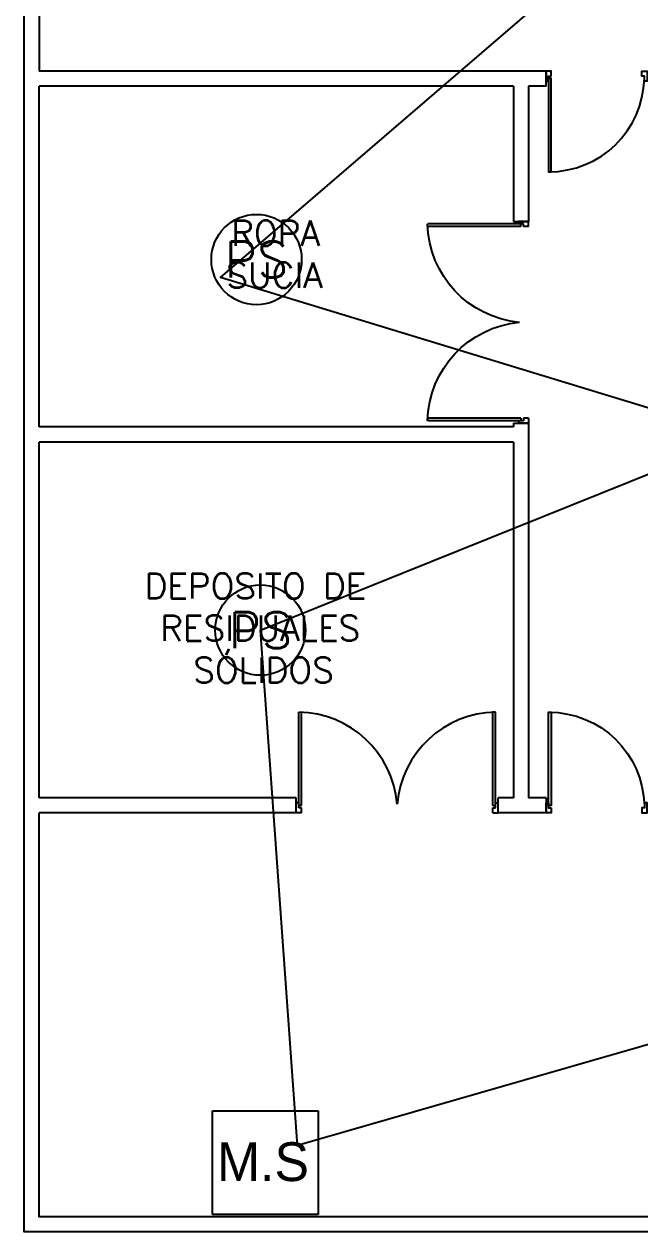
# Model space of a CAD drawing. Header units: metres. Extents: x -39 to 21688, y -24 to 9022.
# Drawn here: x 283.65 to 289.76, y 0 to 11.96 of the extents above; entities that cross this region are included whole.
import ezdxf
from ezdxf.enums import TextEntityAlignment as Align

# ---------------------------------------------------------------- set-up
doc = ezdxf.new("R2010")
doc.units = ezdxf.units.M
doc.header["$MEASUREMENT"] = 0
for name, color, linetype in [('AN-TEXTO', 3, 'Continuous'), ('AR-MUROS', 6, 'Continuous'), ('AR-PUERTAS', 2, 'Continuous'), ('AR-VENTANAS', 2, 'Continuous')]:
    doc.layers.add(name, color=color, linetype=linetype)
doc.styles.add('ELEC', font='comic.ttf', dxfattribs={"height": 50})
doc.styles.add('REGULAR-2.5', font='romans.shx', dxfattribs={"height": 2.5})
doc.styles.add('ROMANS', font='romans.shx', dxfattribs={"width": 0.75})

# ---------------------------------------------------------------- blocks, each defined once
blk = doc.blocks.new('AR-PUERTA 1')
at = {"layer": 'AR-PUERTAS', "linetype": 'Continuous'}
for points in [[(0.954, 0.033), (0.954, 0.958), (0.929, 0.958), (0.929, 0.033)], [(0.004, 0.058), (0.004, 0.008), (0.029, 0.008), (0.029, -0.042), (-0.021, -0.042), (-0.021, 0.058)], [(0.929, 0.008), (0.929, -0.042), (0.979, -0.042), (0.979, 0.058), (0.954, 0.058), (0.954, 0.008)]]:
    blk.add_lwpolyline(points, close=True, dxfattribs=at)
blk.add_arc((0.954, 0.008), 0.949, 89.9989, 178.4932, dxfattribs=at)
blk = doc.blocks.new('111111')
at = {"layer": 'AR-PUERTAS', "linetype": 'Continuous'}
for p, q in [((254.317, 121.561), (254.317, 122.51)), ((254.342, 121.586), (254.342, 122.51)), ((256.267, 122.51), (256.242, 122.51)), ((256.242, 121.586), (256.242, 122.51)), ((256.267, 121.561), (256.267, 122.51)), ((254.292, 121.511), (254.292, 121.611)), ((254.317, 121.611), (254.292, 121.611)), ((254.342, 121.586), (254.317, 121.586)), ((256.242, 121.586), (256.267, 121.586)), ((256.267, 121.611), (256.292, 121.611)), ((256.292, 121.511), (256.292, 121.611)), ((254.342, 121.511), (254.292, 121.511)), ((254.342, 121.561), (254.317, 121.561)), ((254.342, 121.511), (254.342, 121.561)), ((256.242, 121.511), (256.242, 121.561)), ((256.242, 121.561), (256.267, 121.561)), ((256.242, 121.511), (256.292, 121.511))]:
    blk.add_line(p, q, dxfattribs=at)
for centre, start, end in [((254.297, 121.512), 5.0221, 88.847), ((256.287, 121.512), 91.153, 174.9779)]:
    blk.add_arc(centre, 0.999, start, end, dxfattribs=at)
blk = doc.blocks.new('PS SENSOR')
at = {"ltscale": 8}
blk.add_circle((0, 0), 20.42, dxfattribs=at)
at = {"ltscale": 8, "style": 'ROMANS'}
blk.add_text('PS', height=16.335, dxfattribs=at).set_placement((0, 0), align=Align.MIDDLE)
blk = doc.blocks.new('MANUAL CALL POINT')
at = {"ltscale": 8}
for p, q in [((0, 18.71), (19.12, 18.71)), ((0, 0), (0, 18.71)), ((19.12, 18.71), (19.12, 0)), ((19.12, 0), (0, 0))]:
    blk.add_line(p, q, dxfattribs=at)
at = {"ltscale": 8, "style": 'ELEC'}
blk.add_text('M.S', height=7, dxfattribs=at).set_placement((0.8, 6.05))

msp = doc.modelspace()

# ---------------------------------------------------------------- linework, layer by layer
at = {"layer": 'AR-MUROS'}
for points in [[(377.59443, 56.44698), (377.59443, 16.81643), (377.59443, 0.00044), (289.65483, 0), (283.65483, 0), (283.65483, 12.40006), (283.80483, 12.40006), (283.80483, 11.5001)], [(288.82968, 11.5001), (288.65483, 11.5001), (283.80483, 11.5001)], [(288.82968, 11.3501), (288.82968, 11.5001)], [(283.80483, 7.9751), (283.80483, 11.3501)], [(288.50483, 11.3501), (283.80483, 11.3501)], [(288.50483, 11.3501), (288.50483, 10.0107)], [(288.82968, 11.3501), (288.65483, 11.3501)], [(288.65483, 11.3501), (288.65483, 10.0107)], [(288.50483, 10.0107), (288.65483, 10.0107)], [(288.50483, 7.9751), (283.80483, 7.9751)], [(288.50483, 8.0107), (288.50483, 7.9751)], [(288.50483, 8.0107), (288.65483, 8.0107)], [(288.65483, 8.0107), (288.65483, 4.3001)], [(283.80483, 4.3001), (283.80483, 7.8251)], [(288.50483, 7.8251), (283.80483, 7.8251)], [(288.50483, 7.8251), (288.50483, 4.3001)], [(286.35313, 4.3001), (283.80483, 4.3001)], [(286.35313, 4.1501), (286.35313, 4.3001)], [(288.50483, 4.3001), (288.35313, 4.3001)], [(288.35313, 4.1501), (288.35313, 4.3001)], [(288.82968, 4.3001), (288.65483, 4.3001)], [(288.82968, 4.3001), (288.82968, 4.1501)], [(339.01559, 0.15024), (289.65483, 0.15), (283.80483, 0.15), (283.80483, 4.1501)], [(286.35313, 4.1501), (283.80483, 4.1501)], [(288.82968, 4.1501), (288.35313, 4.1501)]]:
    msp.add_lwpolyline(points, dxfattribs=at)
at = {"layer": 'AR-VENTANAS'}
msp.add_lwpolyline([(313.35376, 0.83265), (311.1883, 8.0196), (307.12445, 7.62392), (301.97977, 7.76853), (297.06155, 7.8328), (293.16243, 1.77004), (293.13797, 2.80232), (286.36635, 0.85615), (285.99708, 5.96139), (290.76993, 7.88098), (285.60027, 9.45388), (307.41307, 28.19689)], dxfattribs=at)

# ---------------------------------------------------------------- block references
at = {"xscale": -1, "rotation": 90}
msp.add_blockref('111111', (410.16594, 264.30289), dxfattribs=at)
msp.add_blockref('111111', (32.06093, -117.36101))
at = {"layer": 'AR-MUROS', "rotation": 180}
msp.add_blockref('AR-PUERTA 1', (289.80887, 11.45846), dxfattribs=at)
at = {"layer": 'AR-MUROS', "xscale": -1}
msp.add_blockref('AR-PUERTA 1', (289.80887, 4.19173), dxfattribs=at)
at = {"layer": 'AR-PUERTAS'}
for name, p, xscale, yscale, zscale in [('PS SENSOR', (285.95818, 9.63283), 0.02191086110359542, 0.02191086110359542, 0.02191086110359542), ('PS SENSOR', (285.99708, 5.96139), 0.02191086110359542, 0.02191086110359542, 0.02191086110359542), ('MANUAL CALL POINT', (285.52233, 0.1712), 0.05486273690753236, 0.05486273690753236, 0.05486273690753236)]:
    msp.add_blockref(name, p, dxfattribs=dict(at, xscale=xscale, yscale=yscale, zscale=zscale))

# ---------------------------------------------------------------- texts
at = {"layer": 'AN-TEXTO', "char_height": 0.25, "attachment_point": 1, "style": 'REGULAR-2.5'}
for s, insert in [('\\pi1.31015;ROPA\\P\\pi1.26253;SUCIA ', (284.39702, 10.01959)), ('\\pi0.5542;DEPOSITO DE\\P\\pi0.70896;RESIDUALES \\P\\pi1.03634;SÓLIDOS ', (284.29513, 6.5234))]:
    msp.add_mtext_dynamic_manual_height_columns(s, width=3.5369651, gutter_width=1.25, heights=[0], dxfattribs=dict(at, insert=insert))

doc.saveas('drawing.dxf')
